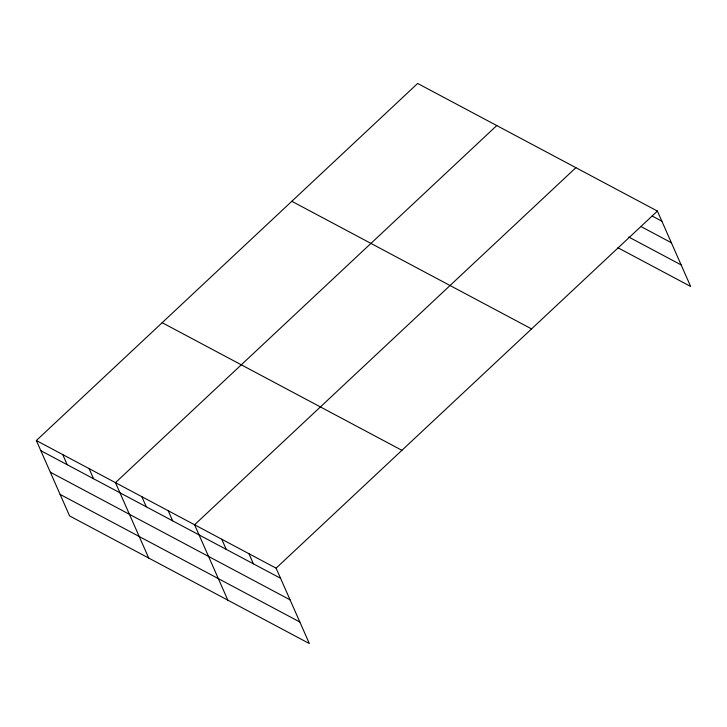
<?xml version="1.0" encoding="UTF-8"?>
<svg xmlns="http://www.w3.org/2000/svg" width="727" height="727" viewBox="0 0 727 727"><rect width="100%" height="100%" fill="white"/><g stroke="black" fill="none" stroke-linecap="round" stroke-linejoin="round"><path stroke-width="1.09" d="M36.35 440.535L276.087 568.16L309.348 643.549L69.601 515.934L36.35 440.535L417.652 83.451L657.399 211.066L690.65 286.465L617.868 247.716M496.768 125.562L115.466 482.655L148.717 558.045M575.884 167.673L194.582 524.767L227.833 600.157M276.087 568.16L657.399 211.066M652.155 216.019L661.861 221.19M641.278 226.715L671.357 242.727M628.746 237.029L681.154 264.919M291.827 201.288L531.564 328.913M162.185 322.697L401.922 450.322M40.812 450.658L280.558 578.283M50.317 472.196L290.055 599.82M60.105 494.387L299.842 622.012M248.925 553.692L253.387 563.816M221.753 539.234L226.215 549.348M168.21 510.727L172.672 520.85M141.838 496.695L146.3 506.81M89.094 468.615L93.556 478.739M62.722 454.575L67.184 464.698"/></g></svg>
